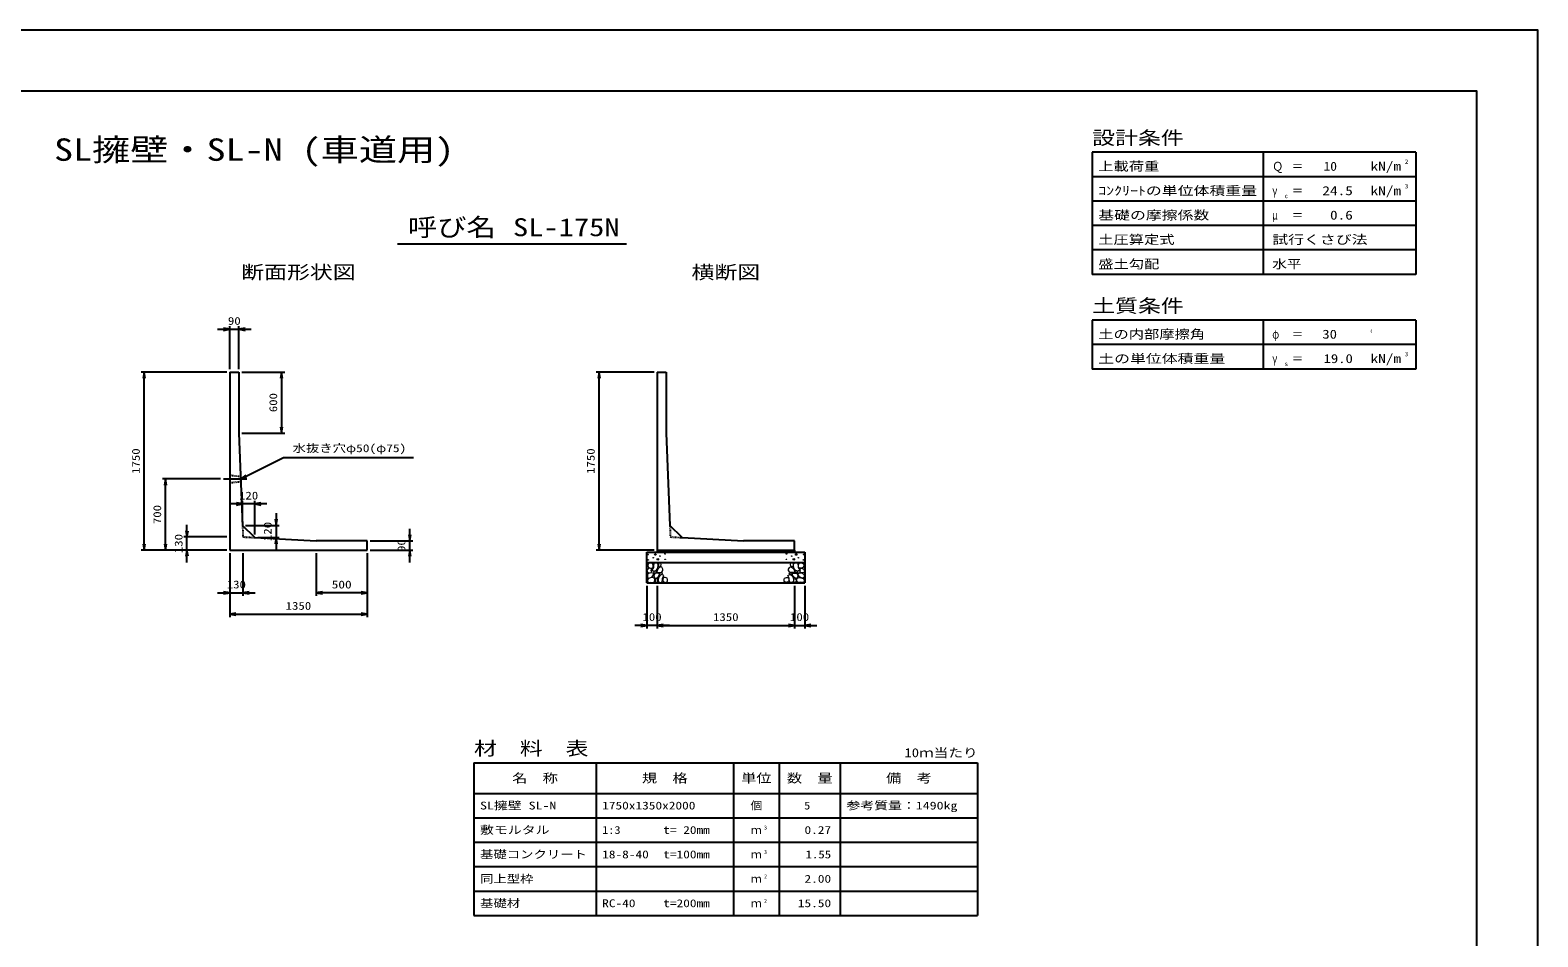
# Model space of a CAD drawing. Units: millimetres at full size. Extents: x 0 to 25230, y 0 to 17820.
# Drawn here: x 10414 to 25230, y 8910 to 17820 of the extents above; entities that cross this region are included whole.
import ezdxf
from ezdxf.enums import TextEntityAlignment as Align

# ---------------------------------------------------------------- set-up
doc = ezdxf.new("R2010")
doc.units = ezdxf.units.MM
doc.linetypes.add('CHAIN', pattern=[18.5, 12, -1.5, 3.5, -1.5])
doc.linetypes.add('DASHED_SPACED', pattern=[12, 6, -6])
for name, color, linetype, lineweight in [('D-BMK', 2, 'CHAIN', 25), ('D-DCR-HCHn', 4, 'Continuous', 9), ('D-MTR-FRAM', 7, 'Continuous', 25), ('D-MTR-LINE', 7, 'Continuous', 25), ('D-STR-DIM', 7, 'Continuous', 25), ('D-STR-STRn', 1, 'Continuous', 25), ('D-STR-TXT', 7, 'Continuous', 25), ('D-TTL', 2, 'Continuous', 25), ('D-TTL-FRAM', 2, 'Continuous', 25), ('D-TTL-LINE', 7, 'Continuous', 25), ('D-TTL-TXT', 7, 'Continuous', 25)]:
    doc.layers.add(name, color=color, linetype=linetype, lineweight=lineweight)
doc.layers.add('D-MTR', color=7, linetype='Continuous')
doc.layers.add('D-MTR-TXT', color=7, linetype='Continuous')
doc.styles.add('ＭＳ ゴシック', font='')
doc.styles.get('ＭＳ ゴシック').set_extended_font_data('MS Gothic')

# ---------------------------------------------------------------- blocks, each defined once
blk = doc.blocks.new('open_arrow')
at = {"color": 0, "linetype": 'Continuous', "lineweight": -2}
blk.add_lwpolyline([(7.5, 1.25), (0, 0), (7.5, -1.25)], dxfattribs=at)

msp = doc.modelspace()

# ---------------------------------------------------------------- linework, layer by layer
at = {"layer": 'D-BMK'}
msp.add_line((12315, 13410), (12542.647, 13410), dxfattribs=at)
at = {"layer": 'D-DCR-HCHn'}
for points in [[(16482.281, 12523.808), (16475.346, 12503.005), (16484.592, 12489.136), (16507.707, 12486.824), (16523.488, 12493.599), (16516.952, 12509.939), (16521.575, 12519.185), (16512.33, 12528.431), (16498.461, 12533.053)], [(16526.155, 12447.009), (16543.277, 12472.692), (16541.137, 12479.112), (16517.594, 12485.533), (16496.192, 12483.393), (16481.21, 12470.551), (16479.07, 12455.57), (16481.21, 12440.588), (16498.332, 12436.308)], [(16526.198, 12581.594), (16505.395, 12586.217), (16486.904, 12576.971), (16484.592, 12556.168), (16489.215, 12539.988), (16512.33, 12533.053), (16528.51, 12533.053), (16535.444, 12544.611), (16535.444, 12570.037)], [(16544.69, 12583.906), (16537.756, 12563.102), (16540.067, 12539.988), (16523.887, 12514.562), (16544.69, 12503.005), (16567.805, 12514.562), (16581.673, 12533.053), (16586.296, 12563.102), (16581.673, 12579.283), (16567.805, 12586.217)], [(16549.313, 12503.005), (16537.756, 12493.759), (16542.379, 12486.824), (16558.559, 12486.824), (16565.493, 12489.136), (16570.116, 12498.382), (16563.182, 12505.316)], [(16586.082, 12447.009), (16596.783, 12472.692), (16588.222, 12483.393), (16562.539, 12483.393), (16551.838, 12479.112), (16541.137, 12464.131), (16541.137, 12451.289), (16551.838, 12434.167), (16564.679, 12432.027)], [(16583.985, 12528.431), (16572.427, 12500.693), (16581.673, 12489.136), (16609.411, 12489.136), (16620.968, 12493.759), (16632.525, 12509.939), (16632.525, 12523.808), (16620.968, 12542.299), (16607.099, 12544.611)], [(16622.466, 12395.643), (16628.886, 12414.905), (16626.746, 12436.308), (16641.728, 12459.85), (16622.466, 12470.551), (16601.063, 12459.85), (16588.222, 12442.728), (16583.941, 12414.905), (16588.222, 12399.924), (16601.063, 12393.503)], [(16588.608, 12579.283), (16588.608, 12551.545), (16600.165, 12544.611), (16611.722, 12551.545), (16614.034, 12567.725), (16611.722, 12581.594), (16595.542, 12586.217)], [(16618.185, 12470.551), (16628.886, 12479.112), (16624.606, 12485.533), (16609.624, 12485.533), (16603.204, 12483.393), (16598.923, 12474.832), (16605.344, 12468.411)], [(17877.534, 12395.643), (17871.114, 12414.905), (17873.254, 12436.308), (17858.272, 12459.85), (17877.534, 12470.551), (17898.937, 12459.85), (17911.778, 12442.728), (17916.059, 12414.905), (17911.778, 12399.924), (17898.937, 12393.503)], [(17916.015, 12528.431), (17927.573, 12500.693), (17918.327, 12489.136), (17890.589, 12489.136), (17879.032, 12493.759), (17867.475, 12509.939), (17867.475, 12523.808), (17879.032, 12542.299), (17892.901, 12544.611)], [(17881.815, 12470.551), (17871.114, 12479.112), (17875.394, 12485.533), (17890.376, 12485.533), (17896.796, 12483.393), (17901.077, 12474.832), (17894.656, 12468.411)], [(17911.392, 12579.283), (17911.392, 12551.545), (17899.835, 12544.611), (17888.278, 12551.545), (17885.966, 12567.725), (17888.278, 12581.594), (17904.458, 12586.217)], [(17913.918, 12447.009), (17903.217, 12472.692), (17911.778, 12483.393), (17937.461, 12483.393), (17948.162, 12479.112), (17958.863, 12464.131), (17958.863, 12451.289), (17948.162, 12434.167), (17935.321, 12432.027)], [(17955.31, 12583.906), (17962.244, 12563.102), (17959.933, 12539.988), (17976.113, 12514.562), (17955.31, 12503.005), (17932.195, 12514.562), (17918.327, 12533.053), (17913.704, 12563.102), (17918.327, 12579.283), (17932.195, 12586.217)], [(17950.687, 12503.005), (17962.244, 12493.759), (17957.621, 12486.824), (17941.441, 12486.824), (17934.507, 12489.136), (17929.884, 12498.382), (17936.818, 12505.316)], [(17973.845, 12447.009), (17956.723, 12472.692), (17958.863, 12479.112), (17982.406, 12485.533), (18003.808, 12483.393), (18018.79, 12470.551), (18020.93, 12455.57), (18018.79, 12440.588), (18001.668, 12436.308)], [(17973.802, 12581.594), (17994.605, 12586.217), (18013.096, 12576.971), (18015.408, 12556.168), (18010.785, 12539.988), (17987.67, 12533.053), (17971.49, 12533.053), (17964.556, 12544.611), (17964.556, 12570.037)], [(18017.719, 12523.808), (18024.654, 12503.005), (18015.408, 12489.136), (17992.293, 12486.824), (17976.512, 12493.599), (17983.048, 12509.939), (17978.425, 12519.185), (17987.67, 12528.431), (18001.539, 12533.053)], [(16534.716, 12393.503), (16549.698, 12399.924), (16553.978, 12421.326), (16545.417, 12436.308), (16530.435, 12440.588), (16511.173, 12438.448), (16489.771, 12429.887), (16479.07, 12417.045), (16479.07, 12402.064), (16485.49, 12393.503), (16511.173, 12395.643)], [(16581.801, 12399.924), (16581.801, 12425.606), (16571.1, 12432.027), (16560.399, 12425.606), (16558.259, 12410.625), (16560.399, 12397.783), (16575.381, 12393.503)], [(16639.588, 12397.783), (16658.85, 12393.503), (16675.972, 12402.064), (16678.112, 12421.326), (16673.831, 12436.308), (16652.429, 12442.728), (16637.447, 12442.728), (16631.027, 12432.027), (16631.027, 12408.484)], [(17860.412, 12397.783), (17841.15, 12393.503), (17824.028, 12402.064), (17821.888, 12421.326), (17826.169, 12436.308), (17847.571, 12442.728), (17862.553, 12442.728), (17868.973, 12432.027), (17868.973, 12408.484)], [(17918.199, 12399.924), (17918.199, 12425.606), (17928.9, 12432.027), (17939.601, 12425.606), (17941.741, 12410.625), (17939.601, 12397.783), (17924.619, 12393.503)], [(17965.284, 12393.503), (17950.302, 12399.924), (17946.022, 12421.326), (17954.583, 12436.308), (17969.565, 12440.588), (17988.827, 12438.448), (18010.229, 12429.887), (18020.93, 12417.045), (18020.93, 12402.064), (18014.51, 12393.503), (17988.827, 12395.643)]]:
    msp.add_lwpolyline(points, close=True, dxfattribs=at)
for centre, radius in [((16485.727, 12667.43), 3), ((16486.869, 12613.919), 3), ((16537.292, 12635.761), 3), ((16558.336, 12667.43), 7.5), ((16581.664, 12619.97), 7.5), ((16602.708, 12651.639), 3), ((16653.131, 12673.481), 3), ((16654.273, 12619.97), 3), ((17845.727, 12619.97), 3), ((17846.869, 12673.481), 3), ((17897.292, 12651.639), 3), ((17918.336, 12619.97), 7.5), ((17941.664, 12667.43), 7.5), ((17962.708, 12635.761), 3), ((18013.131, 12613.919), 3), ((18014.273, 12667.43), 3)]:
    msp.add_circle(centre, radius, dxfattribs=at)
at = {"layer": 'D-MTR-FRAM'}
for p, q in [((14775, 10620), (19725, 10620)), ((14775, 10620), (14775, 9120)), ((19725, 10620), (19725, 9120)), ((14775, 9120), (19725, 9120))]:
    msp.add_line(p, q, dxfattribs=at)
at = {"layer": 'D-MTR-LINE'}
for p, q in [((15975, 10620), (15975, 9120)), ((17325, 10620), (17325, 9120)), ((17775, 10620), (17775, 9120)), ((18375, 10620), (18375, 9120)), ((14775, 10320), (19725, 10320)), ((14775, 10080), (19725, 10080)), ((14775, 9840), (19725, 9840)), ((14775, 9600), (19725, 9600)), ((14775, 9360), (19725, 9360))]:
    msp.add_line(p, q, dxfattribs=at)
at = {"layer": 'D-STR-DIM'}
for p, q in [((12255, 14880), (12585, 14880)), ((12375, 14490), (12375, 14910)), ((12465, 14490), (12465, 14910)), ((12345, 14460), (11505, 14460)), ((11535, 12710), (11535, 14460)), ((12495, 14460), (12915, 14460)), ((12885, 14460), (12885, 13860)), ((16545, 14460), (15975, 14460)), ((16005, 12710), (16005, 14460)), ((12495, 13860), (12915, 13860)), ((12285, 13410), (11715, 13410)), ((11745, 12710), (11745, 13410)), ((12500.546, 12983.581), (12500.546, 13193.581)), ((12620.546, 12863.581), (12620.546, 13193.581)), ((12740.546, 13163.581), (12380.546, 13163.581)), ((12830.546, 13073.581), (12830.546, 12713.581)), ((11955, 12590), (11955, 12960)), ((12530.546, 12953.581), (12860.546, 12953.581)), ((14145, 12590), (14145, 12920)), ((12345, 12840), (11925, 12840)), ((12650.546, 12833.581), (12860.546, 12833.581)), ((13755, 12800), (14175, 12800)), ((12345, 12710), (11505, 12710)), ((12345, 12710), (11715, 12710)), ((12345, 12710), (11925, 12710)), ((12375, 12680), (12375, 12260)), ((12375, 12680), (12375, 12050)), ((12505, 12680), (12505, 12260)), ((13225, 12680), (13225, 12260)), ((13725, 12680), (13725, 12050)), ((13725, 12680), (13725, 12260)), ((13755, 12710), (14175, 12710)), ((16545, 12710), (15975, 12710)), ((16475, 12360), (16475, 11940)), ((16575, 12360), (16575, 11940)), ((16575, 12360), (16575, 11940)), ((17925, 12360), (17925, 11940)), ((17925, 12360), (17925, 11940)), ((18025, 12360), (18025, 11940)), ((12255, 12290), (12625, 12290)), ((13725, 12290), (13225, 12290)), ((12375, 12080), (13725, 12080)), ((16695, 11970), (16355, 11970)), ((16575, 11970), (17925, 11970)), ((17805, 11970), (18145, 11970))]:
    msp.add_line(p, q, dxfattribs=at)
at = {"layer": 'D-STR-STRn'}
for p, q in [((12375, 14460), (12465, 14460)), ((12375, 14460), (12375, 12710)), ((12465, 14460), (12465, 13860)), ((16575, 14460), (16665, 14460)), ((16575, 14460), (16575, 12710)), ((16665, 14460), (16665, 13860)), ((12465, 13860), (12500.546, 12953.581)), ((16665, 13860), (16700.546, 12953.581)), ((12620.546, 12833.581), (12500.546, 12953.581)), ((16820.546, 12833.581), (16700.546, 12953.581)), ((12620.546, 12833.581), (13225, 12800)), ((13725, 12800), (13225, 12800)), ((13725, 12710), (13725, 12800)), ((16820.546, 12833.581), (17425, 12800)), ((17925, 12800), (17425, 12800)), ((17925, 12710), (17925, 12800)), ((12375, 12710), (13725, 12710)), ((16475, 12390), (16475, 12690)), ((16475, 12690), (18025, 12690)), ((16575, 12710), (17925, 12710)), ((16575, 12710), (16575, 12690)), ((17925, 12710), (17925, 12690)), ((18025, 12690), (18025, 12390)), ((16475, 12590), (18025, 12590)), ((16475, 12390), (18025, 12390))]:
    msp.add_line(p, q, dxfattribs=at)
at = {"layer": 'D-STR-STRn', "linetype": 'DASHED_SPACED'}
for p, q in [((12375, 13447.5), (12481.667, 13435)), ((12375, 13372.5), (12483.627, 13385))]:
    msp.add_line(p, q, dxfattribs=at)
at = {"layer": 'D-STR-STRn', "color": 2, "linetype": 'DASHED_SPACED'}
for p, q in [((12500.546, 12953.581), (12505, 12840)), ((16700.546, 12953.581), (16705, 12840)), ((12505, 12840), (12620.546, 12833.581)), ((16705, 12840), (16820.546, 12833.581))]:
    msp.add_line(p, q, dxfattribs=at)
at = {"layer": 'D-STR-TXT'}
msp.add_lwpolyline([(12482.647, 13410), (12902.647, 13620), (12962.647, 13620), (14182.292, 13620)], dxfattribs=at)
at = {"layer": 'D-TTL'}
for points in [[(0, 0), (25230, 0), (25230, 17820), (0, 17820)], [(600, 600), (24630, 600), (24630, 17220), (600, 17220)]]:
    msp.add_lwpolyline(points, close=True, dxfattribs=at)
at = {"layer": 'D-TTL-FRAM'}
for p, q in [((24030, 16620), (20850, 16620)), ((20850, 16620), (20850, 15420)), ((24030, 16620), (24030, 15420)), ((24030, 15420), (20850, 15420)), ((24030, 14970), (20850, 14970)), ((20850, 14970), (20850, 14490)), ((24030, 14970), (24030, 14490)), ((24030, 14490), (20850, 14490))]:
    msp.add_line(p, q, dxfattribs=at)
at = {"layer": 'D-TTL-LINE'}
for p, q in [((22530, 16620), (22530, 15420)), ((24030, 16380), (20850, 16380)), ((24030, 16140), (20850, 16140)), ((24030, 15900), (20850, 15900)), ((24030, 15660), (20850, 15660)), ((22530, 14970), (22530, 14490)), ((24030, 14730), (20850, 14730))]:
    msp.add_line(p, q, dxfattribs=at)
at = {"layer": 'D-TTL-TXT'}
msp.add_line((14025, 15720), (16275, 15720), dxfattribs=at)

# ---------------------------------------------------------------- block references
at = {"layer": 'D-STR-DIM', "xscale": 8, "yscale": 8}
for p, rotation in [((12375, 14880), 180), ((11535, 14460), 270), ((12885, 14460), 270), ((16005, 14460), 270), ((12885, 13860), 90), ((11745, 13410), 270), ((12500.546, 13163.581), 180), ((11955, 12840), 90), ((12830.546, 12953.581), 90), ((11535, 12710), 90), ((11745, 12710), 90), ((12830.546, 12833.581), 270), ((14145, 12800), 90), ((16005, 12710), 90), ((11955, 12710), 270), ((14145, 12710), 270), ((12375, 12290), 180), ((13725, 12290), 180), ((13725, 12080), 180), ((16475, 11970), 180), ((17925, 11970), 180), ((17925, 11970), 180)]:
    msp.add_blockref('open_arrow', p, dxfattribs=dict(at, rotation=rotation))
for p in [(12465, 14880), (12620.546, 13163.581), (12505, 12290), (13225, 12290), (12375, 12080), (16575, 11970), (16575, 11970), (18025, 11970)]:
    msp.add_blockref('open_arrow', p, dxfattribs=at)
at = {"layer": 'D-STR-TXT', "xscale": 8, "yscale": 8, "rotation": 26.6}
msp.add_blockref('open_arrow', (12482.647, 13410), dxfattribs=at)

# ---------------------------------------------------------------- texts
at = {"layer": 'D-MTR', "style": 'ＭＳ ゴシック', "width": 1.25}
msp.add_text('材\u3000料\u3000表', height=132, dxfattribs=at).set_placement((14775, 10656), align=Align.BOTTOM_LEFT)
at = {"layer": 'D-MTR', "style": 'ＭＳ ゴシック', "width": 1.2}
msp.add_text('10ｍ当たり', height=87.98, dxfattribs=at).set_placement((19725, 10649), align=Align.BOTTOM_RIGHT)
at = {"layer": 'D-MTR-TXT', "style": 'ＭＳ ゴシック'}
for s, height, width, p in [('名\u3000称', 87.98, 1.25, (15375, 10470)), ('規\u3000格', 87.98, 1.25, (16650, 10470)), ('単位', 87.98, 1.25, (17550, 10470)), ('数\u3000量', 87.98, 1.25, (18075, 10470)), ('備\u3000考', 87.98, 1.25, (19050, 10470)), ('個', 76.98, 1.1, (17550, 10200))]:
    msp.add_text(s, height=height, dxfattribs=dict(at, width=width)).set_placement(p, align=Align.MIDDLE_CENTER)
for s, width, p in [('SL擁壁 SL-N', 1.3, (14835, 10200)), ('1750x1350x2000', 1.25, (16035, 10200)), ('参考質量：1490kg', 1.3, (18435, 10200)), ('敷モルタル', 1.3, (14835, 9960)), ('1:3', 1.15, (16035, 9960)), ('t= 20mm', 1.25, (16635, 9960)), ('基礎コンクリート', 1.25, (14835, 9720)), ('18-8-40', 1.25, (16035, 9720)), ('t=100mm', 1.25, (16635, 9720)), ('同上型枠', 1.25, (14835, 9480)), ('基礎材', 1.25, (14835, 9240)), ('RC-40', 1.25, (16035, 9240)), ('t=200mm', 1.25, (16635, 9240))]:
    msp.add_text(s, height=76.98, dxfattribs=dict(at, width=width)).set_placement(p, align=Align.MIDDLE_LEFT)
for s, width, p in [('5', 1.15, (18080.33, 10200)), ('0.27', 1.25, (18285, 9960)), ('1.55', 1.2, (18285, 9720)), ('2.00', 1.25, (18285, 9480)), ('15.50', 1.25, (18285, 9240))]:
    msp.add_text(s, height=76.98, dxfattribs=dict(at, width=width)).set_placement(p, align=Align.MIDDLE_RIGHT)
for p in [(17550, 9960), (17550, 9720), (17550, 9480), (17550, 9240)]:
    msp.add_text('ｍ', height=76.98, dxfattribs=at).set_placement(p, align=Align.MIDDLE_CENTER)
at = {"layer": 'D-MTR-TXT', "style": 'ＭＳ ゴシック', "width": 1.15}
for s, p in [('3', (17625, 9953)), ('3', (17625, 9713)), ('2', (17625, 9473)), ('2', (17625, 9233))]:
    msp.add_text(s, height=38.49, dxfattribs=at).set_placement(p, align=Align.BOTTOM_LEFT)
at = {"layer": 'D-STR-DIM', "style": 'ＭＳ ゴシック'}
for s, width, p in [('90', 1.2, (12420, 14962.5)), ('120', 1.2, (12560.546, 13246.081)), ('130', 1.2, (12440, 12372.5)), ('500', 1.25, (13475, 12372.5)), ('1350', 1.2, (13050, 12162.5)), ('100', 1.2, (16525, 12052.5)), ('1350', 1.2, (17250, 12052.5)), ('100', 1.2, (17975, 12052.5))]:
    msp.add_text(s, height=76.98, dxfattribs=dict(at, width=width)).set_placement(p, align=Align.MIDDLE_CENTER)
at = {"layer": 'D-STR-DIM', "style": 'ＭＳ ゴシック', "width": 1.2}
for s, p in [('600', (12802.5, 14160)), ('1750', (11452.5, 13585)), ('1750', (15922.5, 13585)), ('700', (11662.5, 13060)), ('120', (12748.046, 12893.581)), ('130', (11872.5, 12775)), ('90', (14062.5, 12755))]:
    msp.add_text(s, height=76.98, rotation=90, dxfattribs=at).set_placement(p, align=Align.MIDDLE_CENTER)
at = {"layer": 'D-STR-TXT', "style": 'ＭＳ ゴシック', "width": 1.25}
msp.add_text('水抜き穴φ50(φ75)', height=76.98, dxfattribs=at).set_placement((12992.647, 13650), align=Align.BOTTOM_LEFT)
at = {"layer": 'D-TTL-TXT', "style": 'ＭＳ ゴシック'}
for s, height, width, p in [('SL擁壁・SL-N (車道用)', 219.9, 1.25, (12615, 16470)), ('呼び名', 176, 1.2, (14557.5, 15742.5)), ('SL-175N', 176, 1.25, (15682.5, 15742.5)), ('断面形状図', 132, 1.25, (13050, 15336)), ('横断図', 132, 1.25, (17250, 15336))]:
    msp.add_text(s, height=height, dxfattribs=dict(at, width=width)).set_placement(p, align=Align.BOTTOM_CENTER)
for s, height, width, p in [('設計条件', 132, 1.25, (20850, 16656)), ('上載荷重', 87.98, 1.25, (20910, 16412)), ('Ｑ', 87.98, 0.9, (22620, 16412)), ('＝', 87.98, 0.95, (22812, 16412)), ('kN/m', 87.98, 1.25, (23586, 16412)), ('2', 43.99, 1.15, (23922, 16492)), ('ｺﾝｸﾘｰﾄの単位体積重量', 87.98, 1.3, (20910, 16172)), ('3', 43.99, 1.15, (23922, 16252)), ('γ', 87.98, 0.75, (22620, 16172)), ('c', 43.99, 1.2, (22740, 16156)), ('＝', 87.98, 0.95, (22812, 16172)), ('kN/m', 87.98, 1.25, (23586, 16172)), ('基礎の摩擦係数', 87.98, 1.3, (20910, 15932)), ('μ', 87.98, 0.7, (22620, 15932)), ('＝', 87.98, 0.95, (22812, 15932)), ('土圧算定式', 87.98, 1.25, (20910, 15692)), ('試行くさび法', 87.98, 1.3, (22620, 15692)), ('盛土勾配', 87.98, 1.25, (20910, 15452)), ('水平', 87.98, 1.2, (22620, 15452)), ('土質条件', 132, 1.25, (20850, 15006)), ('土の内部摩擦角', 87.98, 1.25, (20910, 14762)), ('φ', 87.98, 0.75, (22620, 14762)), ('＝', 87.98, 0.95, (22812, 14762)), ('°', 87.98, 0.3, (23586, 14762)), ('土の単位体積重量', 87.98, 1.3, (20910, 14522)), ('γ', 87.98, 0.75, (22620, 14522)), ('s', 43.99, 1.15, (22740, 14506)), ('＝', 87.98, 0.95, (22812, 14522)), ('kN/m', 87.98, 1.25, (23586, 14522)), ('3', 43.99, 1.15, (23922, 14602))]:
    msp.add_text(s, height=height, dxfattribs=dict(at, width=width)).set_placement(p, align=Align.BOTTOM_LEFT)
for s, width, p in [('10', 1.1, (23256, 16412)), ('24.5', 1.25, (23412, 16172)), ('0.6', 1.25, (23412, 15932)), ('30', 1.2, (23256, 14762)), ('19.0', 1.2, (23412, 14522))]:
    msp.add_text(s, height=87.98, dxfattribs=dict(at, width=width)).set_placement(p, align=Align.BOTTOM_RIGHT)

doc.saveas('drawing.dxf')
